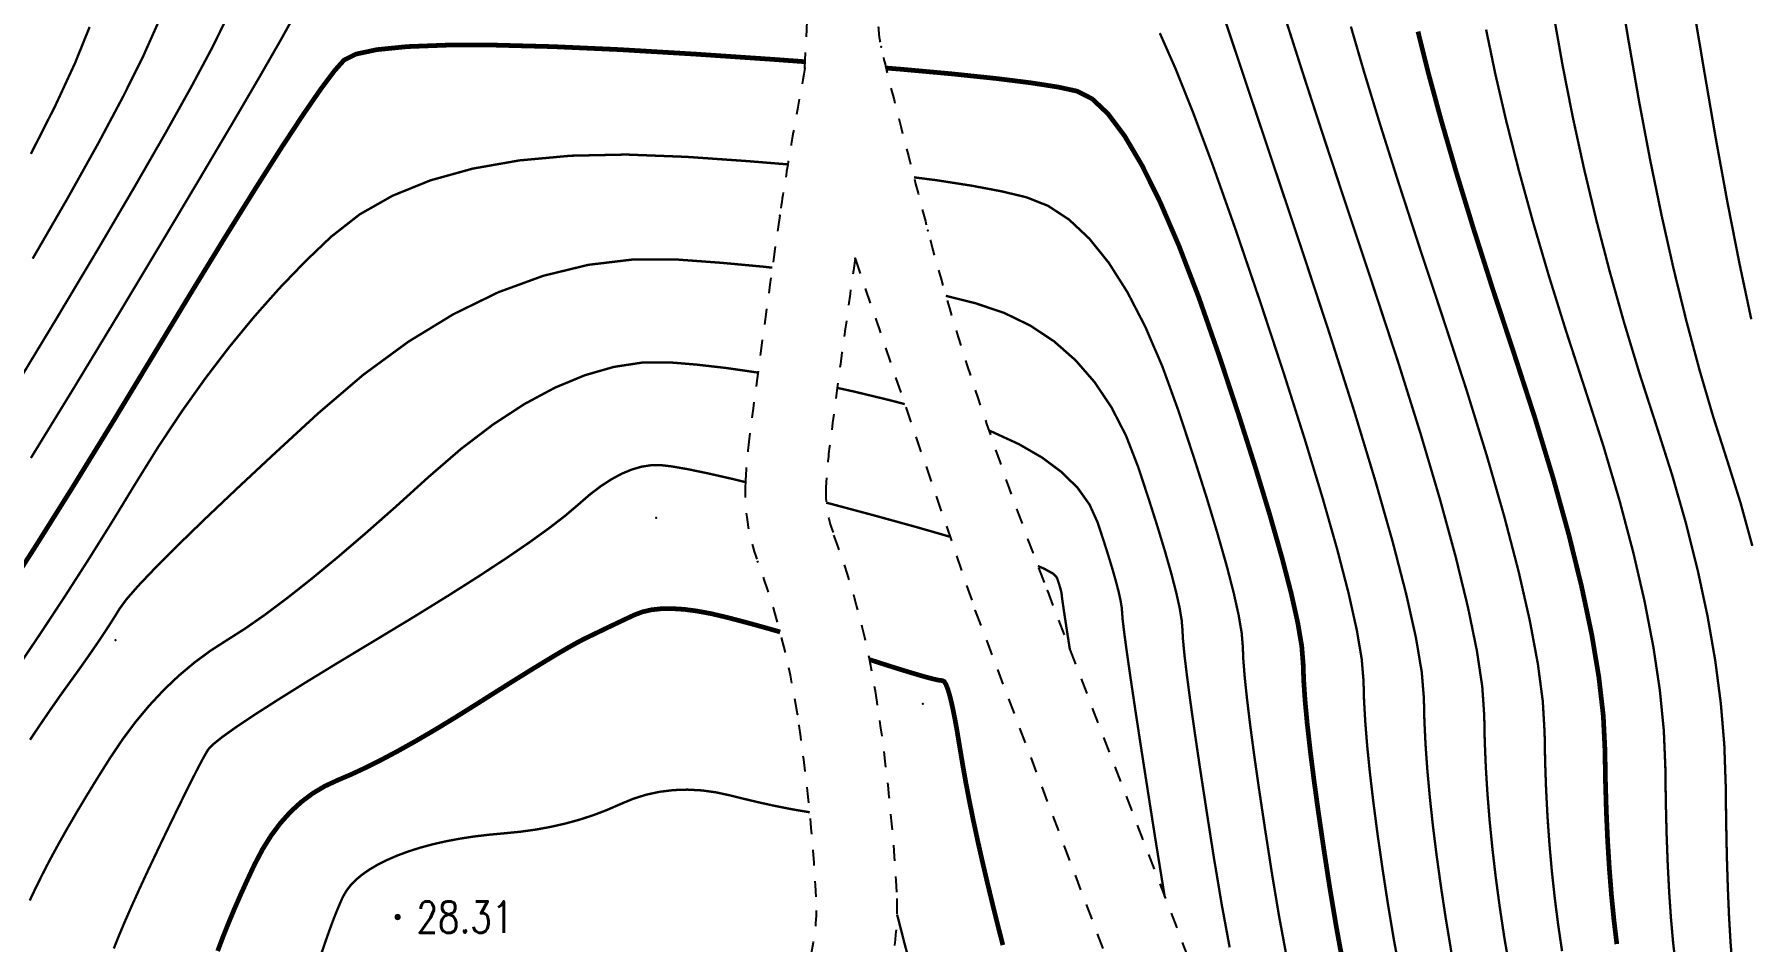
# Model space of a CAD drawing. Extents: x 940 to 2162, y 608 to 1562.
# Drawn here: x 1225.6 to 1280.2, y 895.8 to 924.7 of the extents above; entities that cross this region are included whole.
import ezdxf
from ezdxf.enums import TextEntityAlignment as Align

# ---------------------------------------------------------------- set-up
doc = ezdxf.new("R2010")
doc.units = 0
doc.header["$LTSCALE"] = 0.5
doc.header["$PDSIZE"] = 0.2
doc.linetypes.add('X6', pattern=[2, 1, -1])
doc.layers.get('0').update_dxf_attribs({"linetype": 'CONTINUOUS'})
for name, color, linetype in [('DGX', 2, 'CONTINUOUS'), ('DLSS', 4, 'CONTINUOUS'), ('GCD', 1, 'CONTINUOUS'), ('ZDH', 1, 'CONTINUOUS')]:
    doc.layers.add(name, color=color, linetype=linetype)
doc.styles.add('HZ', font='rs.shx', dxfattribs={"width": 0.8, "bigfont": 'hztxt.shx'})

# ---------------------------------------------------------------- blocks, each defined once
blk = doc.blocks.new('GC200')
at = {"linetype": 'Continuous', "const_width": 0.2, "flags": 128}
blk.add_lwpolyline([(-0.1, 0, 1), (0.1, 0, 1)], format="xyb", close=True, dxfattribs=at)

msp = doc.modelspace()

# ---------------------------------------------------------------- linework, layer by layer
at = {"layer": 'DGX', "linetype": 'Continuous', "const_width": 0.075, "flags": 128}
for points, elevation in [([(1280.268, 908.449), (1279.895, 909.812), (1279.466, 911.176), (1279.017, 912.579), (1278.584, 914.059), (1278.167, 915.616), (1277.766, 917.249), (1277.382, 918.96), (1277.013, 920.747), (1276.661, 922.611), (1276.324, 924.552), (1276.005, 926.455)], 21), ([(1280.234, 915.669), (1279.857, 917.451), (1279.477, 919.384), (1279.097, 921.468), (1278.714, 923.701), (1278.342, 925.921)], 20.5), ([(1224.84, 913.348), (1226.231, 915.646), (1227.574, 917.894), (1228.743, 919.885), (1229.738, 921.616), (1230.56, 923.09), (1231.207, 924.304), (1231.68, 925.261)], 24), ([(1225.441, 920.935), (1226.219, 922.47), (1226.843, 923.819), (1227.313, 924.981)], 23), ([(1233.864, 925.401), (1233.389, 924.547), (1232.73, 923.399), (1231.887, 921.957), (1230.86, 920.22), (1229.649, 918.189), (1228.254, 915.864), (1226.807, 913.474), (1225.442, 911.249)], 24.5), ([(1225.499, 917.6), (1226.626, 919.549), (1227.589, 921.276), (1228.389, 922.78), (1229.025, 924.062), (1229.497, 925.121)], 23.5), ([(1263.508, 925.096), (1264.178, 923.093), (1264.97, 920.728), (1265.884, 917.998), (1266.798, 915.226), (1267.591, 912.732), (1268.263, 910.515), (1268.814, 908.576), (1269.244, 906.914), (1269.553, 905.531), (1269.74, 904.425), (1269.807, 903.596), (1269.823, 902.883), (1269.86, 902.121), (1269.917, 901.312), (1269.995, 900.454), (1270.093, 899.548), (1270.212, 898.594), (1270.351, 897.593), (1270.51, 896.543), (1270.682, 895.509)], 24), ([(1265.427, 925.154), (1265.951, 923.516), (1266.579, 921.588), (1267.311, 919.369), (1268.147, 916.861), (1268.981, 914.324), (1269.704, 912.018), (1270.317, 909.944), (1270.82, 908.101), (1271.212, 906.49), (1271.495, 905.111), (1271.667, 903.964), (1271.729, 903.048), (1271.745, 902.238), (1271.779, 901.41), (1271.831, 900.563), (1271.901, 899.696), (1271.989, 898.811), (1272.094, 897.907), (1272.218, 896.983), (1272.359, 896.041), (1272.512, 895.126)], 23.5), ([(1267.482, 924.993), (1267.895, 923.573), (1268.394, 921.936), (1268.98, 920.082), (1269.652, 918.011), (1270.411, 915.724), (1271.164, 913.421), (1271.817, 911.304), (1272.371, 909.373), (1272.826, 907.627), (1273.181, 906.067), (1273.437, 904.692), (1273.594, 903.503), (1273.652, 902.5), (1273.668, 901.594), (1273.699, 900.699), (1273.745, 899.814), (1273.807, 898.939), (1273.884, 898.074), (1273.977, 897.219), (1274.085, 896.374), (1274.208, 895.54)], 23), ([(1277.819, 895.156), (1277.742, 895.843), (1277.675, 896.599), (1277.619, 897.423), (1277.573, 898.316), (1277.537, 899.276), (1277.512, 900.305), (1277.497, 901.403), (1277.448, 902.581), (1277.322, 903.853), (1277.118, 905.219), (1276.837, 906.678), (1276.479, 908.23), (1276.043, 909.877), (1275.529, 911.617), (1274.938, 913.45), (1274.335, 915.295), (1273.782, 917.07), (1273.281, 918.776), (1272.831, 920.411), (1272.432, 921.977), (1272.085, 923.472), (1271.789, 924.897)], 22), ([(1273.934, 925.402), (1274.225, 923.754), (1274.549, 922.109), (1274.907, 920.468), (1275.299, 918.83), (1275.724, 917.196), (1276.183, 915.565), (1276.676, 913.937), (1277.202, 912.313), (1277.712, 910.714), (1278.156, 909.163), (1278.532, 907.659), (1278.843, 906.203), (1279.087, 904.795), (1279.264, 903.434), (1279.375, 902.12), (1279.419, 900.854), (1279.434, 899.661), (1279.456, 898.565), (1279.487, 897.567), (1279.525, 896.665), (1279.571, 895.862), (1279.625, 895.156)], 21.5), ([(1269.05, 894.833), (1268.853, 895.893), (1268.661, 897.044), (1268.484, 898.202), (1268.329, 899.282), (1268.198, 900.285), (1268.089, 901.212), (1268.003, 902.061), (1267.941, 902.832), (1267.901, 903.527), (1267.885, 904.145), (1267.828, 904.841), (1267.67, 905.77), (1267.411, 906.934), (1267.049, 908.332), (1266.585, 909.964), (1266.019, 911.829), (1265.352, 913.929), (1264.582, 916.262), (1263.798, 918.564), (1263.088, 920.566), (1262.451, 922.271), (1261.887, 923.677), (1261.397, 924.785)], 24.5), ([(1224.891, 904.389), (1225.713, 905.609), (1226.513, 906.824), (1227.29, 908.035), (1228.044, 909.24), (1228.776, 910.441), (1229.504, 911.612), (1230.246, 912.729), (1231.003, 913.793), (1231.774, 914.802), (1232.56, 915.757), (1233.36, 916.658), (1234.175, 917.505), (1235.004, 918.298), (1235.912, 919.009), (1236.966, 919.607), (1238.165, 920.093), (1239.509, 920.467), (1240.998, 920.729), (1242.632, 920.879), (1244.411, 920.916), (1246.335, 920.842), (1248.252, 920.708), (1249.548, 920.603)], 25.5), ([(1253.565, 920.191), (1254.302, 920.096), (1255.412, 919.923), (1256.36, 919.744), (1257.146, 919.556), (1257.839, 919.282), (1258.508, 918.843), (1259.152, 918.238), (1259.771, 917.468), (1260.365, 916.532), (1260.934, 915.431), (1261.479, 914.164), (1261.998, 912.732), (1262.474, 911.29), (1262.887, 909.992), (1263.236, 908.839), (1263.523, 907.83), (1263.747, 906.966), (1263.907, 906.246), (1264.005, 905.672), (1264.04, 905.241), (1264.057, 904.816), (1264.102, 904.255), (1264.176, 903.559), (1264.277, 902.727), (1264.406, 901.76), (1264.564, 900.658), (1264.75, 899.42), (1264.963, 898.047), (1265.194, 896.661), (1265.431, 895.384)], 25.5), ([(1225.415, 902.274), (1225.758, 902.784), (1226.077, 903.251), (1226.373, 903.675), (1226.645, 904.054), (1226.899, 904.405), (1227.137, 904.74), (1227.361, 905.061), (1227.571, 905.367), (1227.766, 905.659), (1227.947, 905.935), (1228.113, 906.197), (1228.264, 906.444), (1228.489, 906.751), (1228.876, 907.193), (1229.424, 907.769), (1230.134, 908.48), (1231.006, 909.326), (1232.04, 910.307), (1233.235, 911.422), (1234.592, 912.672), (1236.029, 913.901), (1237.465, 914.954), (1238.9, 915.831), (1240.333, 916.531), (1241.766, 917.055), (1243.197, 917.403), (1244.627, 917.574), (1246.056, 917.569), (1247.454, 917.466), (1248.791, 917.342), (1249.055, 917.312)], 26), ([(1254.58, 916.417), (1255.536, 916.176), (1256.441, 915.871), (1257.272, 915.467), (1258.03, 914.965), (1258.713, 914.363), (1259.322, 913.663), (1259.857, 912.863), (1260.319, 911.965), (1260.706, 910.967), (1261.035, 909.97), (1261.32, 909.073), (1261.562, 908.276), (1261.76, 907.579), (1261.915, 906.982), (1262.026, 906.484), (1262.093, 906.087), (1262.117, 905.79), (1262.135, 905.46), (1262.183, 904.966), (1262.262, 904.308), (1262.371, 903.485), (1262.511, 902.497), (1262.681, 901.345), (1262.883, 900.029), (1263.114, 898.548), (1263.365, 897.045), (1263.622, 895.659)], 26), ([(1248.596, 913.969), (1248.534, 913.98), (1247.575, 914.118), (1246.656, 914.223), (1245.776, 914.296), (1244.904, 914.288), (1244.006, 914.151), (1243.083, 913.885), (1242.135, 913.491), (1241.162, 912.969), (1240.164, 912.318), (1239.14, 911.538), (1238.091, 910.63), (1237.062, 909.697), (1236.098, 908.847), (1235.2, 908.077), (1234.367, 907.389), (1233.599, 906.782), (1232.897, 906.256), (1232.26, 905.812), (1231.689, 905.449), (1231.159, 905.108), (1230.647, 904.73), (1230.154, 904.316), (1229.679, 903.864), (1229.223, 903.376), (1228.785, 902.852), (1228.365, 902.29), (1227.964, 901.692), (1227.584, 901.088), (1227.228, 900.508), (1226.896, 899.954), (1226.588, 899.425), (1226.304, 898.92), (1226.044, 898.441), (1225.809, 897.986), (1225.597, 897.556), (1225.406, 897.154)], 26.5), ([(1253.273, 912.966), (1252.769, 913.098), (1251.65, 913.368), (1251.124, 913.483)], 26.5), ([(1261.554, 897.272), (1261.523, 897.454), (1261.265, 899.05), (1261.016, 900.638), (1260.799, 902.033), (1260.615, 903.235), (1260.465, 904.242), (1260.348, 905.057), (1260.264, 905.677), (1260.213, 906.105), (1260.195, 906.338), (1260.182, 906.503), (1260.144, 906.722), (1260.083, 906.997), (1259.997, 907.328), (1259.888, 907.713), (1259.754, 908.154), (1259.596, 908.651), (1259.414, 909.202), (1259.159, 909.765), (1258.781, 910.295), (1258.279, 910.793), (1257.655, 911.259), (1256.907, 911.692), (1256.037, 912.092), (1255.955, 912.122)], 26.5), ([(1248.198, 910.482), (1247.784, 910.583), (1247.001, 910.761), (1246.359, 910.894), (1245.858, 910.981), (1245.496, 911.023), (1245.201, 911.02), (1244.897, 910.974), (1244.584, 910.884), (1244.263, 910.75), (1243.934, 910.573), (1243.596, 910.353), (1243.249, 910.089), (1242.894, 909.781), (1242.478, 909.425), (1241.95, 909.017), (1241.31, 908.555), (1240.558, 908.041), (1239.693, 907.473), (1238.716, 906.853), (1237.627, 906.18), (1236.425, 905.453), (1235.241, 904.74), (1234.205, 904.106), (1233.317, 903.551), (1232.576, 903.076), (1231.982, 902.679), (1231.537, 902.361), (1231.239, 902.122), (1231.089, 901.963), (1230.997, 901.808), (1230.874, 901.584), (1230.721, 901.291), (1230.537, 900.928), (1230.322, 900.497), (1230.077, 899.996), (1229.8, 899.426), (1229.493, 898.787), (1229.185, 898.137), (1228.906, 897.537), (1228.657, 896.986), (1228.436, 896.483), (1228.245, 896.029), (1228.083, 895.625)], 27), ([(1254.715, 908.741), (1253.645, 909.049), (1252.317, 909.415), (1250.973, 909.775), (1250.774, 909.827)], 27), ([(1258.533, 905.145), (1258.456, 905.639), (1258.39, 906.067), (1258.339, 906.406), (1258.302, 906.655), (1258.28, 906.816), (1258.273, 906.886), (1258.27, 906.918), (1258.263, 906.96), (1258.251, 907.013), (1258.235, 907.077), (1258.213, 907.151), (1258.188, 907.236), (1258.157, 907.331), (1258.122, 907.437), (1257.999, 907.565), (1257.704, 907.728), (1257.513, 907.808)], 27), ([(1250.248, 899.964), (1249.888, 900.023), (1249.494, 900.095), (1249.082, 900.179), (1248.652, 900.273), (1248.204, 900.379), (1247.737, 900.495), (1247.266, 900.598), (1246.803, 900.661), (1246.349, 900.685), (1245.904, 900.67), (1245.467, 900.616), (1245.038, 900.523), (1244.618, 900.391), (1244.207, 900.219), (1243.793, 900.038), (1243.366, 899.875), (1242.926, 899.731), (1242.472, 899.606), (1242.005, 899.5), (1241.525, 899.412), (1241.032, 899.344), (1240.526, 899.294), (1240.024, 899.248), (1239.543, 899.19), (1239.084, 899.119), (1238.646, 899.036), (1238.23, 898.941), (1237.835, 898.834), (1237.462, 898.715), (1237.11, 898.584), (1236.785, 898.443), (1236.491, 898.296), (1236.228, 898.141), (1235.996, 897.98), (1235.795, 897.812), (1235.625, 897.637), (1235.487, 897.455), (1235.379, 897.267), (1235.284, 897.056), (1235.18, 896.807), (1235.067, 896.52), (1234.947, 896.194), (1234.819, 895.83), (1234.682, 895.429)], 28), ([(1253.437, 895.149), (1253.26, 895.808), (1253.069, 896.557), (1253.031, 896.697)], 28)]:
    msp.add_lwpolyline(points, dxfattribs=dict(at, elevation=elevation))
at = {"layer": 'DGX', "color": 3, "linetype": 'Continuous', "const_width": 0.15, "flags": 128}
for points, elevation in [([(1224.527, 906.774), (1225.637, 908.509), (1226.801, 910.365), (1228.017, 912.341), (1229.288, 914.438), (1230.519, 916.473), (1231.617, 918.266), (1232.582, 919.816), (1233.414, 921.123), (1234.114, 922.188), (1234.68, 923.009), (1235.114, 923.588), (1235.415, 923.925), (1235.796, 924.116), (1236.467, 924.259), (1237.43, 924.355), (1238.685, 924.402), (1240.23, 924.402), (1242.067, 924.354), (1244.196, 924.259), (1246.615, 924.115), (1249.05, 923.95), (1250.104, 923.873)], 25), ([(1275.952, 895.765), (1275.86, 896.531), (1275.78, 897.336), (1275.713, 898.181), (1275.659, 899.065), (1275.618, 899.988), (1275.59, 900.95), (1275.574, 901.951), (1275.521, 903.042), (1275.379, 904.273), (1275.15, 905.643), (1274.831, 907.152), (1274.425, 908.802), (1273.93, 910.59), (1273.346, 912.519), (1272.675, 914.587), (1271.993, 916.653), (1271.381, 918.576), (1270.837, 920.356), (1270.363, 921.992), (1269.957, 923.485), (1269.62, 924.834)], 22.5), ([(1252.675, 923.673), (1253.132, 923.636), (1254.781, 923.486), (1256.168, 923.341), (1257.292, 923.201), (1258.155, 923.067), (1258.756, 922.937), (1259.238, 922.694), (1259.744, 922.218), (1260.274, 921.511), (1260.829, 920.572), (1261.408, 919.401), (1262.011, 917.999), (1262.639, 916.364), (1263.29, 914.497), (1263.913, 912.609), (1264.453, 910.911), (1264.911, 909.401), (1265.286, 908.081), (1265.579, 906.95), (1265.789, 906.008), (1265.917, 905.256), (1265.962, 904.693), (1265.979, 904.171), (1266.021, 903.544), (1266.089, 902.81), (1266.183, 901.969), (1266.302, 901.023), (1266.447, 899.97), (1266.617, 898.811), (1266.812, 897.545), (1267.024, 896.277), (1267.24, 895.108)], 25), ([(1231.391, 895.544), (1231.55, 895.968), (1231.725, 896.407), (1231.913, 896.86), (1232.117, 897.326), (1232.335, 897.806), (1232.567, 898.301), (1232.819, 898.781), (1233.092, 899.22), (1233.389, 899.618), (1233.708, 899.974), (1234.049, 900.289), (1234.413, 900.562), (1234.799, 900.793), (1235.208, 900.984), (1235.645, 901.17), (1236.114, 901.389), (1236.616, 901.641), (1237.151, 901.926), (1237.719, 902.244), (1238.319, 902.595), (1238.952, 902.98), (1239.618, 903.397), (1240.269, 903.809), (1240.856, 904.178), (1241.379, 904.503), (1241.84, 904.785), (1242.236, 905.023), (1242.569, 905.217), (1242.838, 905.368), (1243.044, 905.476), (1243.222, 905.563), (1243.407, 905.652), (1243.6, 905.745), (1243.799, 905.841), (1244.006, 905.94), (1244.22, 906.041), (1244.441, 906.146), (1244.67, 906.253), (1244.918, 906.347), (1245.2, 906.412), (1245.515, 906.447), (1245.863, 906.452), (1246.244, 906.428), (1246.658, 906.374), (1247.106, 906.291), (1247.587, 906.178), (1248.089, 906.047), (1248.603, 905.907), (1249.128, 905.76), (1249.306, 905.708)], 27.5), ([(1252.153, 904.827), (1252.468, 904.725), (1252.953, 904.57), (1253.372, 904.441), (1253.725, 904.335), (1254.011, 904.254), (1254.231, 904.198), (1254.385, 904.166), (1254.472, 904.159), (1254.528, 904.13), (1254.588, 904.033), (1254.651, 903.869), (1254.719, 903.636), (1254.79, 903.336), (1254.865, 902.967), (1254.944, 902.531), (1255.027, 902.027), (1255.118, 901.478), (1255.22, 900.906), (1255.334, 900.311), (1255.46, 899.694), (1255.597, 899.054), (1255.747, 898.391), (1255.908, 897.705), (1256.08, 896.997), (1256.249, 896.321), (1256.398, 895.733)], 27.5)]:
    msp.add_lwpolyline(points, dxfattribs=dict(at, elevation=elevation))
at = {"layer": 'DLSS', "linetype": 'X6', "flags": 128}
for points in [[(1250.094, 923.665), (1250.597, 934.531)], [(1251.691, 917.6), (1255.519, 906.385)], [(1257.815, 907.017), (1262.259, 895.433)], [(1255.519, 906.385), (1260.001, 894.51)]]:
    msp.add_lwpolyline(points, dxfattribs=at)
msp.add_lwpolyline([(1252.417, 926.991, 0.016011), (1252.429, 925.034, 0.045373), (1252.518, 924.348, 0.007345), (1252.78, 923.25, 0.001687), (1254.007, 918.493, 0.016154), (1255.465, 913.574, 0.011897), (1257.815, 907.017)], format="xyb", dxfattribs=at)
at = {"layer": 'DLSS', "linetype": 'X6'}
for points in [[(1250.094, 923.665, 0.003672), (1249.564, 920.693, 0.006367), (1249.292, 918.973, 0.003907), (1248.33, 911.946, 0.018912), (1248.198, 910.486, 0.102821), (1248.584, 907.97, -0.051475), (1249.854, 903.088, -0.024367), (1250.454, 897.274, -0.074187), (1250.273, 895.354, -0.049448), (1249.63, 893.54, -0.025066), (1247.847, 890.197, -0.023889), (1245.47, 886.629, 0.040413), (1243.987, 884.386, 0.028072)], [(1251.691, 917.6, 0.003345), (1250.879, 911.617, 0.018912), (1250.764, 910.351, 0.102821), (1250.992, 908.869, -0.051475), (1252.394, 903.476, -0.024367), (1253.02, 897.414, -0.074187), (1252.768, 894.738, -0.049448), (1251.955, 892.447, -0.025066), (1250.051, 888.876, -0.023889), (1247.538, 885.104, -0.01065), (1246.013, 883.035, 0.028072)]]:
    msp.add_lwpolyline(points, format="xyb", dxfattribs=at)
at = {"layer": 'ZDH', "linetype": 'Continuous'}
for p in [(1252.518, 924.348, 25.869), (1252.518, 924.348, 25.869), (1250.094, 923.665, 25.991), (1250.094, 923.665, 25.991), (1249.292, 918.973, 26.416), (1249.292, 918.973, 26.416), (1254.007, 918.493, 26.307), (1254.007, 918.493, 26.307), (1251.691, 917.6, 26.436), (1251.691, 917.6, 26.436), (1248.198, 910.486, 27.326), (1248.198, 910.486, 27.326), (1245.353, 909.347, 27.256), (1245.353, 909.347, 27.256), (1257.815, 907.017, 27.119), (1257.815, 907.017, 27.119), (1255.519, 906.385, 27.182), (1255.519, 906.385, 27.182), (1228.136, 905.445, 26.125), (1228.136, 905.445, 26.125), (1249.854, 903.088, 27.964), (1249.854, 903.088, 27.964), (1253.851, 903.419, 27.602), (1253.851, 903.419, 27.602), (1253.851, 903.419, 27.602), (1237.123, 896.626, 28.31), (1237.123, 896.626, 28.31)]:
    msp.add_point(p, dxfattribs=at)

# ---------------------------------------------------------------- block references
at = {"layer": 'GCD', "linetype": 'Continuous'}
ref = msp.add_blockref('GC200', (1237.123, 896.626, 28.31), dxfattribs=dict(at, xscale=0.5, yscale=0.5, zscale=0.5))
ref.add_attrib('height', '28.31', dxfattribs={"linetype": 'Continuous', "height": 1, "style": 'HZ', "width": 0.8}).set_placement((1237.723, 896.626, 28.31), align=Align.MIDDLE_LEFT)

doc.saveas('drawing.dxf')
